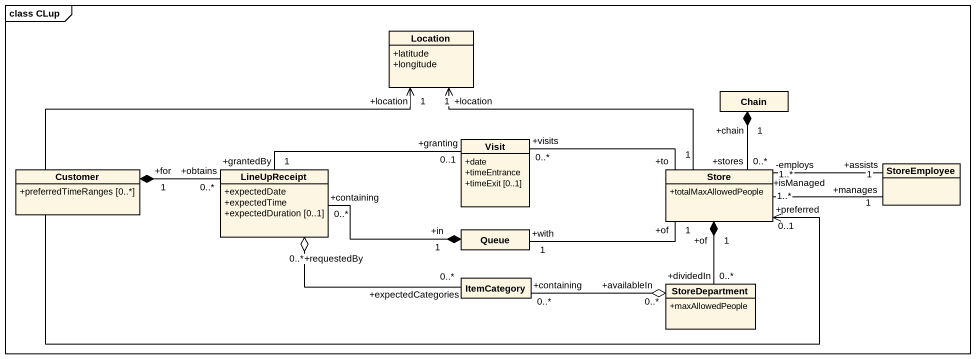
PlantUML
@startuml
mainframe class CLup
hide circle
hide empty members
skinparam classAttributeIconSize 0
class Location {
  +latitude
  +longitude
}
class Chain
class Customer {
  +preferredTimeRanges [0..*]
}
class LineUpReceipt {
  +expectedDate
  +expectedTime
  +expectedDuration [0..1]
}
class Visit {
  +date
  +timeEntrance
  +timeExit [0..1]
}
class Store {
  +totalMaxAllowedPeople
}
class StoreEmployee
class "Queue" as Queue_
class ItemCategory
class StoreDepartment {
  +maxAllowedPeople
}
Chain "+chain\n1" *-- "+stores\n0..*" Store
Customer -right-> "+location\n1" Location
Customer "+for\n1" *-right- "+obtains\n0..*" LineUpReceipt
Customer -right-> "+preferred\n0..1" Store
LineUpReceipt "+grantedBy\n1" -right- "+granting\n0..1" Visit
LineUpReceipt "+requestedBy\n0..*" o-right- "+expectedCategories\n0..*" ItemCategory
Visit "+visits\n0..*" -right- "+to\n1" Store
Store -left-> "+location\n1" Location
Store "-employs\n1..*" -right- "+assists\n1" StoreEmployee
Store "+of\n1" *-- "+dividedIn\n0..*" StoreDepartment
StoreEmployee "+manages\n1" -left- "+isManaged\n1..*" Store
Queue_ "+in\n1" *-left- "+containing\n0..*" LineUpReceipt
Queue_ "+with\n1" -right- "+of\n1" Store
StoreDepartment "+availableIn\n0..*" o-left- "+containing\n0..*" ItemCategory
@enduml
